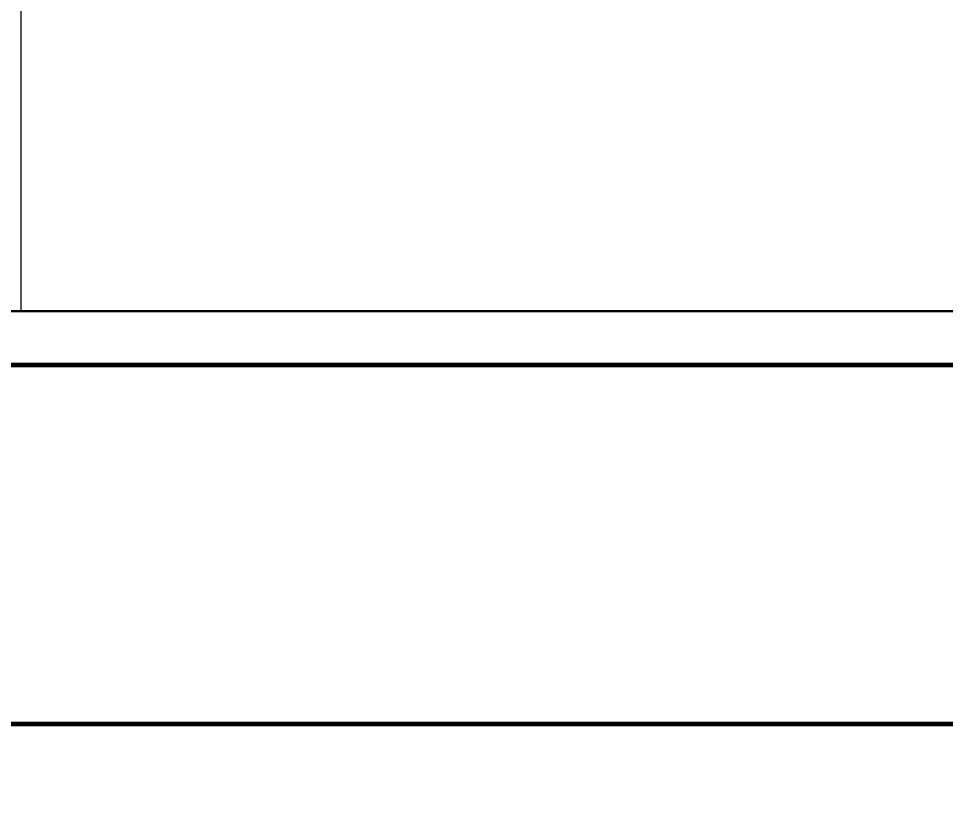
# Model space of a CAD drawing. Header units: inches. Extents: x -827 to 154, y -802 to 207.
# Drawn here: x -494.87 to -474.2, y -237.23 to -219.75 of the extents above; entities that cross this region are included whole.
import ezdxf

# ---------------------------------------------------------------- set-up
doc = ezdxf.new("R2010")
doc.units = ezdxf.units.IN
doc.header["$MEASUREMENT"] = 0
for name, color, linetype, lineweight in [('A-ANNO-DIMS', 211, 'Continuous', 9), ('A-ANNO-DIMS-48', 211, 'Continuous', 9), ('A-WALL', 113, 'Continuous', 18), ('Layer0', 7, 'Continuous', 9), ('Miter_Saw_Station_skp', 8, 'Continuous', 9)]:
    doc.layers.add(name, color=color, linetype=linetype, lineweight=lineweight)
doc.styles.add('Arial', font='arial.ttf', dxfattribs={"height": 4.5})
doc.dimstyles.new('Linear_-_3_32__Arial', dxfattribs={"dimscale": 12, "dimtxt": 4.591167, "dimasz": 0.5, "dimexe": 0.375, "dimexo": 0.25, "dimgap": 0.25, "dimtad": 1, "dimdec": 5, "dimrnd": 0.03125, "dimzin": 1, "dimdsep": 46, "dimlunit": 4, "dimtxsty": 'Arial', "dimblk1": 'OBLIQUE', "dimblk2": 'OBLIQUE', "dimsah": 1, "dimcen": 0.09, "dimdle": 0.375, "dimazin": 0, "dimtfac": 1, "dimtdec": 4, "dimtix": 1, "dimtmove": 0, "dimatfit": 3, "dimfxl": 1, "dimtvp": 1, "dimtfill": 1, "dimfrac": 2, "dimtolj": 1, "dimtzin": 0, "dimarcsym": 2})

# ---------------------------------------------------------------- blocks, each defined once
blk = doc.blocks.new('Miter_Saw_Station_skp_18-402458-Level 1')
at = {"layer": 'Layer0'}
for q in [(1.5, 29), (1.5, 29), (1.476, 0), (1.476, 0)]:
    blk.add_line((1.5, 0), q, dxfattribs=at)
blk = doc.blocks.new('Miter_Saw_Station_skp_17-402457-Level 1')
at = {"layer": 'Layer0'}
for q in [(24, 36), (24, 36), (11.084, 0), (11.084, 0)]:
    blk.add_line((24, 0), q, dxfattribs=at)
blk = doc.blocks.new('Miter_Saw_Station_skp_15-402455-Level 1')
at = {"layer": 'Layer0'}
for p, q in [((1.476, 3.5), (1.5, 3.5)), ((1.476, 3.5), (1.5, 3.5)), ((1.5, 0), (1.5, 3.5)), ((1.5, 0), (1.5, 3.5)), ((1.5, 0), (1.476, 0)), ((1.5, 0), (1.476, 0))]:
    blk.add_line(p, q, dxfattribs=at)
blk = doc.blocks.new('Miter_Saw_Station_skp_16-402456-Level 1')
at = {"layer": 'Layer0'}
blk.add_line((24, 0.01), (24, 24), dxfattribs=at)
blk.add_line((24, 0.01), (24, 24), dxfattribs=at)
blk = doc.blocks.new('Miter_Saw_Station_skp_2-402442-Level 1')
at = {"layer": 'Layer0'}
blk.add_line((1.5, 0.005), (1.5, 23.995), dxfattribs=at)
blk.add_line((1.5, 0.005), (1.5, 23.995), dxfattribs=at)
blk = doc.blocks.new('Miter_Saw_Station_skp_1-402441-Level 1')
for name, p in [('Miter_Saw_Station_skp_17-402457-Level 1', (5.976, 71.995)), ('Miter_Saw_Station_skp_18-402458-Level 1', (28.5, 75.495)), ('Miter_Saw_Station_skp_15-402455-Level 1', (28.5, 71.995)), ('Miter_Saw_Station_skp_16-402456-Level 1', (5.976, 47.995)), ('Miter_Saw_Station_skp_2-402442-Level 1', (28.5, 48))]:
    blk.add_blockref(name, p)
blk = doc.blocks.new('Miter_Saw_Station_skp-402418-Level 1')
blk.add_blockref('Miter_Saw_Station_skp_1-402441-Level 1', (0, 0))
blk = doc.blocks.new('DIMBLOCK1-Level 1')
at = {"layer": 'A-ANNO-DIMS-48'}
for p, q in [((-498.355, -226.976), (-498.355, -343.976)), ((-497.112, -231.476), (-502.855, -231.476)), ((-498.355, -231.476), (-497.112, -231.476)), ((-533.646, -339.476), (-493.855, -339.476)), ((-498.355, -339.476), (-533.646, -339.476))]:
    blk.add_line(p, q, dxfattribs=at)
at = {"layer": 'A-ANNO-DIMS-48', "lineweight": 50}
for p, q in [((-498.355, -231.476), (-501.355, -228.476)), ((-498.355, -231.476), (-495.355, -234.476)), ((-498.355, -339.476), (-501.355, -336.476)), ((-498.355, -339.476), (-495.355, -342.476))]:
    blk.add_line(p, q, dxfattribs=at)
at = {"layer": 'A-ANNO-DIMS-48', "color": 0, "insert": (-507.197, -293.493), "char_height": 4.5, "width": 19.24052, "attachment_point": 1, "rotation": 90, "line_spacing_factor": 0.941778, "style": 'Arial', "bg_fill": 3, "box_fill_scale": 1.25, "bg_fill_color": 256, "bg_fill_true_color": 13158600, "bg_fill_transparency": 0}
blk.add_mtext('9\' - 0"', dxfattribs=at)
blk = doc.blocks.new('_Oblique')
at = {"color": 0, "linetype": 'ByBlock', "lineweight": -2}
blk.add_line((-0.5, -0.5), (0.5, 0.5), dxfattribs=at)

msp = doc.modelspace()

# ---------------------------------------------------------------- linework, layer by layer
at = {"layer": 'A-WALL', "lineweight": 60}
for p, q in [((-308.895614, -227.476424), (-584.645614, -227.476424)), ((-532.645614, -235.476424), (-308.895614, -235.476424))]:
    msp.add_line(p, q, dxfattribs=at)

# ---------------------------------------------------------------- block references
at = {"layer": 'Miter_Saw_Station_skp', "color": 7, "rotation": 269.9999999999997}
msp.add_blockref('Miter_Saw_Station_skp-402418-Level 1', (-566.811294, -196.282674), dxfattribs=at)

# ---------------------------------------------------------------- next in the draw order: dimensions: what is measured, and where the dimension line sits
at = {"layer": 'A-ANNO-DIMS'}
dim = msp.add_linear_dim(base=(-498.354783, -339.476424), p1=(-494.112142, -231.476424), p2=(-536.645614, -339.476424), angle=90, dimstyle='Linear_-_3_32__Arial', override={"dimpost": '<>', "dimfxl": 116.073667}, dxfattribs=at)
dim.commit()
dim.dimension.update_dxf_attribs({"geometry": 'DIMBLOCK1-Level 1', "text_midpoint": (-503.652361, -285.476424)})

doc.saveas('drawing.dxf')
